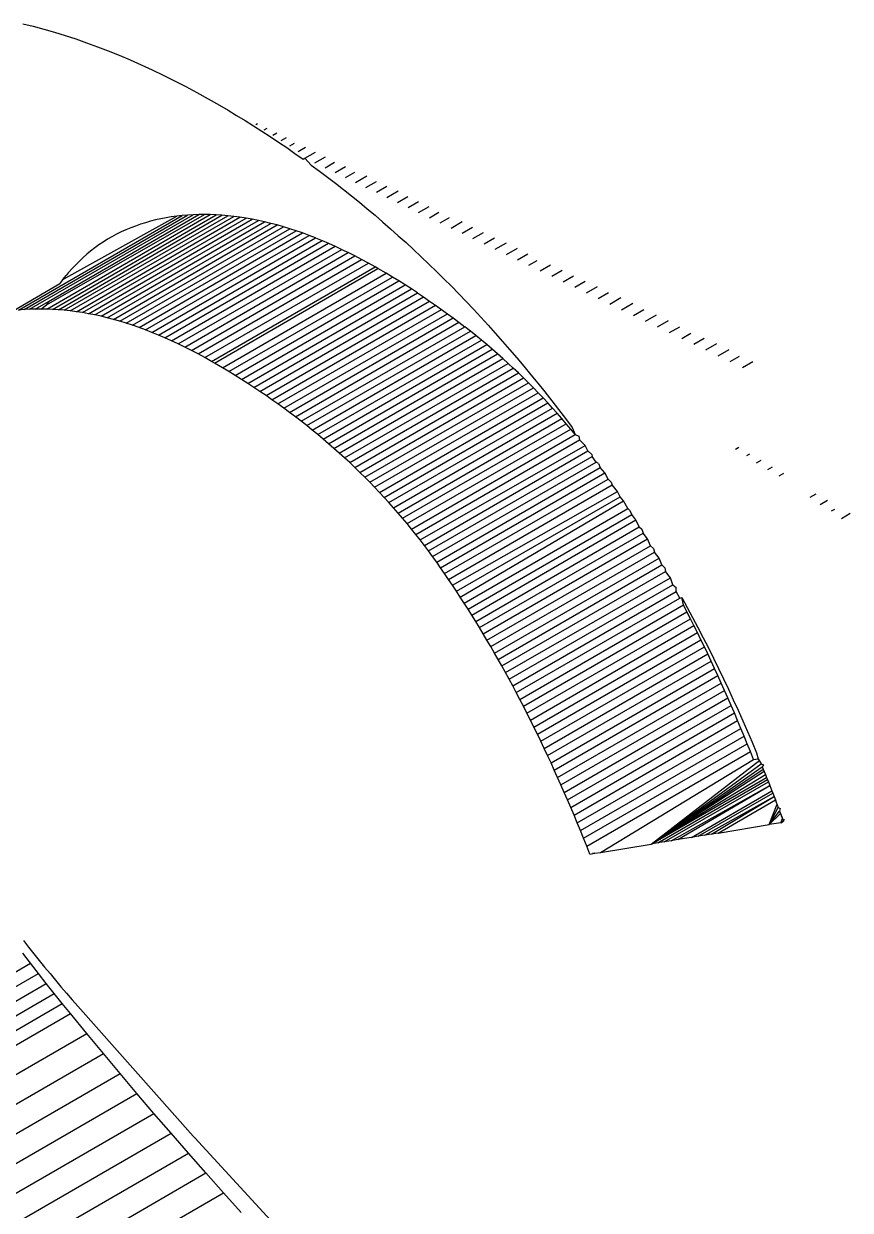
# Model space of a CAD drawing. Header units: millimetres. Extents: x 153 to 4750, y 92 to 3343.
# Drawn here: x 3421 to 3431.72, y 2753.9 to 2769.28 of the extents above; entities that cross this region are included whole.
import ezdxf

# ---------------------------------------------------------------- set-up
doc = ezdxf.new("R2010")
doc.units = ezdxf.units.MM

msp = doc.modelspace()

# ---------------------------------------------------------------- linework, layer by layer
for p, q in [((3420.987, 2769.277), (3421.123, 2769.243)), ((3421.123, 2769.243), (3421.26, 2769.206)), ((3421.26, 2769.206), (3421.397, 2769.167)), ((3421.397, 2769.167), (3421.536, 2769.124)), ((3421.536, 2769.124), (3421.674, 2769.079)), ((3421.674, 2769.079), (3421.814, 2769.031)), ((3421.814, 2769.031), (3421.954, 2768.979)), ((3421.954, 2768.979), (3422.095, 2768.925)), ((3422.095, 2768.925), (3422.236, 2768.868)), ((3422.236, 2768.868), (3422.378, 2768.807)), ((3422.378, 2768.807), (3422.521, 2768.744)), ((3422.521, 2768.744), (3422.664, 2768.678)), ((3422.664, 2768.678), (3422.809, 2768.609)), ((3422.809, 2768.609), (3422.953, 2768.537)), ((3422.953, 2768.537), (3423.099, 2768.462)), ((3423.099, 2768.462), (3423.245, 2768.384)), ((3423.245, 2768.384), (3423.392, 2768.303)), ((3423.392, 2768.303), (3423.539, 2768.22)), ((3423.539, 2768.22), (3423.649, 2768.155)), ((3423.649, 2768.155), (3423.759, 2768.089)), ((3423.759, 2768.089), (3423.869, 2768.022)), ((3423.869, 2768.022), (3423.978, 2767.954)), ((3424.007, 2767.971), (3424.03, 2767.984)), ((3423.978, 2767.954), (3424.087, 2767.885)), ((3424.087, 2767.885), (3424.195, 2767.815)), ((3424.118, 2767.903), (3424.155, 2767.925)), ((3424.195, 2767.815), (3424.302, 2767.743)), ((3424.229, 2767.834), (3424.281, 2767.864)), ((3424.339, 2767.764), (3424.407, 2767.804)), ((3424.302, 2767.743), (3424.409, 2767.671)), ((3424.409, 2767.671), (3424.516, 2767.597)), ((3424.449, 2767.693), (3424.511, 2767.729)), ((3424.558, 2767.621), (3424.652, 2767.675)), ((3424.516, 2767.597), (3424.622, 2767.522)), ((3424.622, 2767.522), (3424.645, 2767.535)), ((3424.645, 2767.535), (3424.781, 2767.613)), ((3424.645, 2767.535), (3424.728, 2767.445)), ((3424.775, 2767.473), (3424.911, 2767.551)), ((3424.728, 2767.445), (3424.833, 2767.368)), ((3424.833, 2767.368), (3424.937, 2767.289)), ((3424.906, 2767.41), (3425.029, 2767.481)), ((3425.037, 2767.347), (3425.173, 2767.426)), ((3425.17, 2767.284), (3425.293, 2767.355)), ((3424.937, 2767.289), (3425.041, 2767.21)), ((3425.041, 2767.21), (3425.145, 2767.129)), ((3425.303, 2767.22), (3425.449, 2767.305)), ((3425.437, 2767.156), (3425.572, 2767.234)), ((3425.145, 2767.129), (3425.248, 2767.047)), ((3425.248, 2767.047), (3425.351, 2766.964)), ((3425.572, 2767.092), (3425.707, 2767.17)), ((3425.708, 2767.027), (3425.854, 2767.111)), ((3425.845, 2766.961), (3425.98, 2767.039)), ((3425.351, 2766.964), (3425.453, 2766.879)), ((3425.982, 2766.896), (3426.117, 2766.973)), ((3426.12, 2766.829), (3426.255, 2766.907)), ((3420.932, 2765.566), (3423.053, 2766.791)), ((3421.003, 2765.572), (3423.124, 2766.797)), ((3421.075, 2765.576), (3423.197, 2766.801)), ((3421.295, 2765.634), (3423.343, 2766.804)), ((3421.297, 2765.578), (3423.418, 2766.803)), ((3421.32, 2765.678), (3423.27, 2766.803)), ((3421.372, 2765.575), (3423.493, 2766.8)), ((3421.448, 2765.57), (3423.57, 2766.795)), ((3421.508, 2765.962), (3422.983, 2766.783)), ((3421.525, 2765.564), (3423.647, 2766.788)), ((3421.603, 2765.555), (3423.725, 2766.78)), ((3421.682, 2765.545), (3423.803, 2766.77)), ((3421.761, 2765.533), (3423.883, 2766.758)), ((3421.841, 2765.519), (3423.962, 2766.744)), ((3421.921, 2765.503), (3424.043, 2766.728)), ((3422.709, 2766.734), (3422.643, 2766.717)), ((3422.776, 2766.749), (3422.709, 2766.734)), ((3422.844, 2766.762), (3422.776, 2766.749)), ((3422.913, 2766.773), (3422.844, 2766.762)), ((3422.983, 2766.783), (3422.913, 2766.773)), ((3423.053, 2766.791), (3422.983, 2766.783)), ((3423.124, 2766.797), (3423.053, 2766.791)), ((3423.197, 2766.801), (3423.124, 2766.797)), ((3423.27, 2766.803), (3423.197, 2766.801)), ((3423.343, 2766.804), (3423.27, 2766.803)), ((3423.418, 2766.803), (3423.343, 2766.804)), ((3423.493, 2766.8), (3423.418, 2766.803)), ((3423.57, 2766.795), (3423.493, 2766.8)), ((3423.647, 2766.788), (3423.57, 2766.795)), ((3423.725, 2766.78), (3423.647, 2766.788)), ((3423.803, 2766.77), (3423.725, 2766.78)), ((3423.883, 2766.758), (3423.803, 2766.77)), ((3423.962, 2766.744), (3423.883, 2766.758)), ((3424.043, 2766.728), (3423.962, 2766.744)), ((3424.123, 2766.71), (3424.043, 2766.728)), ((3425.453, 2766.879), (3425.554, 2766.794)), ((3425.554, 2766.794), (3425.656, 2766.707)), ((3426.26, 2766.763), (3426.382, 2766.834)), ((3426.4, 2766.696), (3426.522, 2766.767)), ((3422.002, 2765.485), (3424.123, 2766.71)), ((3422.083, 2765.466), (3424.204, 2766.69)), ((3422.164, 2765.444), (3424.286, 2766.669)), ((3422.262, 2766.578), (3422.202, 2766.548)), ((3422.246, 2765.421), (3424.367, 2766.646)), ((3422.323, 2766.605), (3422.262, 2766.578)), ((3422.386, 2766.631), (3422.323, 2766.605)), ((3422.328, 2765.396), (3424.45, 2766.621)), ((3422.449, 2766.655), (3422.386, 2766.631)), ((3422.411, 2765.369), (3424.532, 2766.594)), ((3422.512, 2766.678), (3422.449, 2766.655)), ((3422.577, 2766.698), (3422.512, 2766.678)), ((3422.643, 2766.717), (3422.577, 2766.698)), ((3424.204, 2766.69), (3424.123, 2766.71)), ((3424.286, 2766.669), (3424.204, 2766.69)), ((3424.367, 2766.646), (3424.286, 2766.669)), ((3424.45, 2766.621), (3424.367, 2766.646)), ((3424.532, 2766.594), (3424.45, 2766.621)), ((3424.615, 2766.565), (3424.532, 2766.594)), ((3425.656, 2766.707), (3425.756, 2766.619)), ((3425.756, 2766.619), (3425.856, 2766.53)), ((3426.54, 2766.629), (3426.686, 2766.713)), ((3426.682, 2766.561), (3426.816, 2766.639)), ((3422.029, 2766.448), (3421.974, 2766.411)), ((3422.085, 2766.483), (3422.029, 2766.448)), ((3422.143, 2766.516), (3422.085, 2766.483)), ((3422.202, 2766.548), (3422.143, 2766.516)), ((3422.494, 2765.34), (3424.615, 2766.565)), ((3422.577, 2765.31), (3424.699, 2766.534)), ((3422.661, 2765.277), (3424.782, 2766.502)), ((3422.745, 2765.243), (3424.867, 2766.468)), ((3422.83, 2765.207), (3424.951, 2766.431)), ((3424.699, 2766.534), (3424.615, 2766.565)), ((3424.782, 2766.502), (3424.699, 2766.534)), ((3424.782, 2766.502), (3424.867, 2766.468)), ((3424.867, 2766.468), (3424.951, 2766.431)), ((3424.951, 2766.431), (3425.037, 2766.393)), ((3425.856, 2766.53), (3425.956, 2766.44)), ((3425.956, 2766.44), (3426.055, 2766.349)), ((3426.824, 2766.493), (3426.959, 2766.57)), ((3426.968, 2766.424), (3427.102, 2766.502)), ((3427.112, 2766.355), (3427.257, 2766.439)), ((3421.816, 2766.289), (3421.766, 2766.244)), ((3421.867, 2766.331), (3421.816, 2766.289)), ((3421.92, 2766.372), (3421.867, 2766.331)), ((3421.974, 2766.411), (3421.92, 2766.372)), ((3422.915, 2765.169), (3425.037, 2766.393)), ((3423.001, 2765.129), (3425.122, 2766.353)), ((3423.087, 2765.087), (3425.208, 2766.312)), ((3423.173, 2765.043), (3425.294, 2766.268)), ((3425.037, 2766.393), (3425.122, 2766.353)), ((3425.122, 2766.353), (3425.208, 2766.312)), ((3425.294, 2766.268), (3425.208, 2766.312)), ((3425.381, 2766.223), (3425.294, 2766.268)), ((3426.055, 2766.349), (3426.154, 2766.256)), ((3427.257, 2766.286), (3427.402, 2766.37)), ((3427.403, 2766.216), (3427.536, 2766.294)), ((3421.577, 2766.048), (3421.635, 2766.113)), ((3421.669, 2766.15), (3421.635, 2766.113)), ((3421.669, 2766.15), (3421.725, 2766.206)), ((3421.766, 2766.244), (3421.725, 2766.206)), ((3423.26, 2764.998), (3425.381, 2766.223)), ((3423.347, 2764.95), (3425.468, 2766.175)), ((3423.435, 2764.901), (3425.556, 2766.126)), ((3425.468, 2766.175), (3425.381, 2766.223)), ((3425.556, 2766.126), (3425.468, 2766.175)), ((3425.592, 2766.105), (3425.556, 2766.126)), ((3426.154, 2766.256), (3426.252, 2766.162)), ((3426.252, 2766.162), (3426.35, 2766.068)), ((3427.549, 2766.146), (3427.658, 2766.209)), ((3427.697, 2766.076), (3427.83, 2766.153)), ((3421.508, 2765.962), (3421.49, 2765.939)), ((3421.508, 2765.962), (3421.549, 2766.014)), ((3421.577, 2766.048), (3421.549, 2766.014)), ((3423.471, 2764.88), (3425.592, 2766.105)), ((3423.576, 2764.819), (3425.697, 2766.044)), ((3423.659, 2764.769), (3425.78, 2765.994)), ((3425.697, 2766.044), (3425.592, 2766.105)), ((3425.78, 2765.994), (3425.697, 2766.044)), ((3425.862, 2765.943), (3425.78, 2765.994)), ((3426.35, 2766.068), (3426.447, 2765.972)), ((3426.447, 2765.972), (3426.544, 2765.874)), ((3427.845, 2766.005), (3427.979, 2766.082)), ((3427.994, 2765.934), (3428.128, 2766.011)), ((3420.861, 2765.558), (3421.468, 2765.909)), ((3421.49, 2765.939), (3421.468, 2765.909)), ((3423.741, 2764.719), (3425.862, 2765.943)), ((3423.822, 2764.668), (3425.944, 2765.893)), ((3423.903, 2764.616), (3426.025, 2765.841)), ((3425.944, 2765.893), (3425.862, 2765.943)), ((3426.025, 2765.841), (3425.944, 2765.893)), ((3426.104, 2765.789), (3426.025, 2765.841)), ((3426.544, 2765.874), (3426.64, 2765.776)), ((3428.144, 2765.862), (3428.277, 2765.939)), ((3428.295, 2765.79), (3428.439, 2765.873)), ((3421.148, 2765.579), (3421.32, 2765.678)), ((3421.32, 2765.678), (3421.295, 2765.634)), ((3423.983, 2764.564), (3426.104, 2765.789)), ((3424.062, 2764.511), (3426.184, 2765.736)), ((3424.141, 2764.458), (3426.262, 2765.683)), ((3426.104, 2765.789), (3426.184, 2765.736)), ((3426.184, 2765.736), (3426.262, 2765.683)), ((3426.262, 2765.683), (3426.34, 2765.629)), ((3426.64, 2765.776), (3426.735, 2765.677)), ((3426.735, 2765.677), (3426.831, 2765.576)), ((3428.447, 2765.717), (3428.58, 2765.794)), ((3428.599, 2765.644), (3428.743, 2765.727)), ((3428.752, 2765.571), (3428.896, 2765.654)), ((3421.003, 2765.572), (3420.932, 2765.566)), ((3421.075, 2765.576), (3421.003, 2765.572)), ((3421.148, 2765.579), (3421.075, 2765.576)), ((3421.222, 2765.579), (3421.148, 2765.579)), ((3421.222, 2765.579), (3421.295, 2765.634)), ((3421.297, 2765.578), (3421.222, 2765.579)), ((3421.372, 2765.575), (3421.297, 2765.578)), ((3421.448, 2765.57), (3421.372, 2765.575)), ((3421.525, 2765.564), (3421.448, 2765.57)), ((3421.603, 2765.555), (3421.525, 2765.564)), ((3421.682, 2765.545), (3421.603, 2765.555)), ((3421.761, 2765.533), (3421.682, 2765.545)), ((3421.841, 2765.519), (3421.761, 2765.533)), ((3421.921, 2765.503), (3421.841, 2765.519)), ((3422.002, 2765.485), (3421.921, 2765.503)), ((3424.218, 2764.404), (3426.34, 2765.629)), ((3424.295, 2764.35), (3426.417, 2765.574)), ((3424.371, 2764.295), (3426.493, 2765.519)), ((3426.34, 2765.629), (3426.417, 2765.574)), ((3426.417, 2765.574), (3426.493, 2765.519)), ((3426.493, 2765.519), (3426.568, 2765.464)), ((3426.831, 2765.576), (3426.925, 2765.474)), ((3428.906, 2765.497), (3429.039, 2765.574)), ((3429.061, 2765.423), (3429.205, 2765.506)), ((3422.083, 2765.466), (3422.002, 2765.485)), ((3422.164, 2765.444), (3422.083, 2765.466)), ((3422.246, 2765.421), (3422.164, 2765.444)), ((3422.328, 2765.396), (3422.246, 2765.421)), ((3422.411, 2765.369), (3422.328, 2765.396)), ((3422.494, 2765.34), (3422.411, 2765.369)), ((3424.447, 2764.239), (3426.568, 2765.464)), ((3424.521, 2764.183), (3426.643, 2765.408)), ((3424.595, 2764.126), (3426.717, 2765.351)), ((3426.568, 2765.464), (3426.643, 2765.408)), ((3426.643, 2765.408), (3426.717, 2765.351)), ((3426.79, 2765.293), (3426.717, 2765.351)), ((3426.925, 2765.474), (3427.02, 2765.371)), ((3427.02, 2765.371), (3427.113, 2765.267)), ((3429.217, 2765.349), (3429.361, 2765.432)), ((3429.374, 2765.274), (3429.506, 2765.351)), ((3422.577, 2765.31), (3422.494, 2765.34)), ((3422.661, 2765.277), (3422.577, 2765.31)), ((3422.745, 2765.243), (3422.661, 2765.277)), ((3422.83, 2765.207), (3422.745, 2765.243)), ((3422.915, 2765.169), (3422.83, 2765.207)), ((3424.668, 2764.069), (3426.79, 2765.293)), ((3424.741, 2764.011), (3426.862, 2765.235)), ((3426.862, 2765.235), (3426.79, 2765.293)), ((3426.934, 2765.177), (3426.862, 2765.235)), ((3427.113, 2765.267), (3427.206, 2765.161)), ((3429.531, 2765.199), (3429.651, 2765.269)), ((3429.688, 2765.124), (3429.82, 2765.2)), ((3423.001, 2765.129), (3422.915, 2765.169)), ((3423.087, 2765.087), (3423.001, 2765.129)), ((3423.173, 2765.043), (3423.087, 2765.087)), ((3423.26, 2764.998), (3423.173, 2765.043)), ((3424.812, 2763.952), (3426.934, 2765.177)), ((3424.883, 2763.893), (3427.004, 2765.118)), ((3424.953, 2763.833), (3427.074, 2765.058)), ((3427.004, 2765.118), (3426.934, 2765.177)), ((3427.074, 2765.058), (3427.004, 2765.118)), ((3427.144, 2764.998), (3427.074, 2765.058)), ((3427.206, 2765.161), (3427.299, 2765.055)), ((3427.299, 2765.055), (3427.391, 2764.947)), ((3429.845, 2765.049), (3429.988, 2765.131)), ((3430.003, 2764.973), (3430.146, 2765.056)), ((3423.347, 2764.95), (3423.26, 2764.998)), ((3423.435, 2764.901), (3423.347, 2764.95)), ((3423.471, 2764.88), (3423.435, 2764.901)), ((3425.022, 2763.773), (3427.144, 2764.998)), ((3425.091, 2763.712), (3427.212, 2764.937)), ((3427.212, 2764.937), (3427.144, 2764.998)), ((3427.28, 2764.875), (3427.212, 2764.937)), ((3427.391, 2764.947), (3427.483, 2764.838)), ((3430.161, 2764.898), (3430.281, 2764.967)), ((3430.319, 2764.822), (3430.451, 2764.898)), ((3423.576, 2764.819), (3423.471, 2764.88)), ((3423.659, 2764.769), (3423.576, 2764.819)), ((3423.741, 2764.719), (3423.659, 2764.769)), ((3425.159, 2763.651), (3427.28, 2764.875)), ((3425.226, 2763.589), (3427.347, 2764.813)), ((3425.292, 2763.526), (3427.413, 2764.751)), ((3427.347, 2764.813), (3427.28, 2764.875)), ((3427.413, 2764.751), (3427.347, 2764.813)), ((3427.479, 2764.688), (3427.413, 2764.751)), ((3427.483, 2764.838), (3427.574, 2764.728)), ((3427.574, 2764.728), (3427.665, 2764.617)), ((3423.822, 2764.668), (3423.741, 2764.719)), ((3423.903, 2764.616), (3423.822, 2764.668)), ((3423.983, 2764.564), (3423.903, 2764.616)), ((3425.357, 2763.463), (3427.479, 2764.688)), ((3425.422, 2763.399), (3427.543, 2764.624)), ((3427.543, 2764.624), (3427.479, 2764.688)), ((3427.607, 2764.559), (3427.543, 2764.624)), ((3427.665, 2764.617), (3427.755, 2764.505)), ((3424.062, 2764.511), (3423.983, 2764.564)), ((3424.141, 2764.458), (3424.062, 2764.511)), ((3424.218, 2764.404), (3424.141, 2764.458)), ((3425.486, 2763.335), (3427.607, 2764.559)), ((3425.549, 2763.27), (3427.67, 2764.494)), ((3425.612, 2763.204), (3427.733, 2764.429)), ((3427.67, 2764.494), (3427.607, 2764.559)), ((3427.733, 2764.429), (3427.67, 2764.494)), ((3427.795, 2764.363), (3427.733, 2764.429)), ((3427.755, 2764.505), (3427.845, 2764.391)), ((3424.295, 2764.35), (3424.218, 2764.404)), ((3424.371, 2764.295), (3424.295, 2764.35)), ((3424.447, 2764.239), (3424.371, 2764.295)), ((3425.673, 2763.138), (3427.795, 2764.363)), ((3425.734, 2763.071), (3427.855, 2764.296)), ((3427.855, 2764.296), (3427.795, 2764.363)), ((3427.845, 2764.391), (3427.934, 2764.277)), ((3427.916, 2764.229), (3427.855, 2764.296)), ((3427.934, 2764.277), (3428.022, 2764.162)), ((3424.521, 2764.183), (3424.447, 2764.239)), ((3424.595, 2764.126), (3424.521, 2764.183)), ((3424.668, 2764.069), (3424.595, 2764.126)), ((3425.794, 2763.004), (3427.916, 2764.229)), ((3425.854, 2762.936), (3427.975, 2764.161)), ((3427.975, 2764.161), (3427.916, 2764.229)), ((3428.034, 2764.092), (3427.975, 2764.161)), ((3428.022, 2764.162), (3428.109, 2764.046)), ((3424.741, 2764.011), (3424.668, 2764.069)), ((3424.812, 2763.952), (3424.741, 2764.011)), ((3425.912, 2762.868), (3428.034, 2764.092)), ((3425.97, 2762.799), (3428.091, 2764.023)), ((3428.091, 2764.023), (3428.034, 2764.092)), ((3428.148, 2763.954), (3428.091, 2764.023)), ((3428.109, 2764.046), (3428.148, 2763.954)), ((3424.883, 2763.893), (3424.812, 2763.952)), ((3424.953, 2763.833), (3424.883, 2763.893)), ((3425.022, 2763.773), (3424.953, 2763.833)), ((3426.027, 2762.729), (3428.148, 2763.954)), ((3426.083, 2762.659), (3428.205, 2763.884)), ((3426.139, 2762.588), (3428.281, 2763.813)), ((3428.148, 2763.954), (3428.196, 2763.93)), ((3428.196, 2763.93), (3428.205, 2763.884)), ((3428.281, 2763.813), (3428.205, 2763.884)), ((3428.315, 2763.742), (3428.281, 2763.813)), ((3425.091, 2763.712), (3425.022, 2763.773)), ((3425.159, 2763.651), (3425.091, 2763.712)), ((3426.194, 2762.517), (3428.315, 2763.742)), ((3426.248, 2762.445), (3428.369, 2763.67)), ((3428.315, 2763.742), (3428.366, 2763.695)), ((3428.366, 2763.695), (3428.369, 2763.67)), ((3428.422, 2763.597), (3428.369, 2763.67)), ((3430.229, 2763.765), (3430.271, 2763.79)), ((3430.375, 2763.682), (3430.416, 2763.705)), ((3425.226, 2763.589), (3425.159, 2763.651)), ((3425.292, 2763.526), (3425.226, 2763.589)), ((3425.357, 2763.463), (3425.292, 2763.526)), ((3426.301, 2762.372), (3428.422, 2763.597)), ((3426.354, 2762.299), (3428.475, 2763.524)), ((3428.45, 2763.576), (3428.422, 2763.597)), ((3428.45, 2763.576), (3428.475, 2763.524)), ((3428.533, 2763.457), (3428.475, 2763.524)), ((3430.5, 2763.585), (3430.561, 2763.621)), ((3430.647, 2763.502), (3430.707, 2763.536)), ((3425.422, 2763.399), (3425.357, 2763.463)), ((3425.486, 2763.335), (3425.422, 2763.399)), ((3426.405, 2762.225), (3428.533, 2763.457)), ((3426.457, 2762.151), (3428.578, 2763.376)), ((3428.578, 2763.376), (3428.533, 2763.457)), ((3428.578, 2763.376), (3428.615, 2763.337)), ((3430.794, 2763.418), (3430.853, 2763.452)), ((3425.549, 2763.27), (3425.486, 2763.335)), ((3425.612, 2763.204), (3425.549, 2763.27)), ((3425.673, 2763.138), (3425.612, 2763.204)), ((3426.508, 2762.076), (3428.63, 2763.301)), ((3426.559, 2762), (3428.696, 2763.216)), ((3428.615, 2763.337), (3428.63, 2763.301)), ((3428.696, 2763.216), (3428.63, 2763.301)), ((3428.731, 2763.148), (3428.696, 2763.216)), ((3425.734, 2763.071), (3425.673, 2763.138)), ((3425.794, 2763.004), (3425.734, 2763.071)), ((3426.61, 2761.924), (3428.731, 2763.148)), ((3426.66, 2761.847), (3428.776, 2763.095)), ((3428.776, 2763.095), (3428.731, 2763.148)), ((3428.832, 2762.994), (3428.776, 2763.095)), ((3431.196, 2763.142), (3431.275, 2763.187)), ((3431.324, 2763.046), (3431.422, 2763.102)), ((3425.854, 2762.936), (3425.794, 2763.004)), ((3425.912, 2762.868), (3425.854, 2762.936)), ((3426.711, 2761.769), (3428.832, 2762.994)), ((3426.761, 2761.69), (3428.882, 2762.915)), ((3428.832, 2762.994), (3428.855, 2762.973)), ((3428.855, 2762.973), (3428.882, 2762.915)), ((3428.934, 2762.85), (3428.882, 2762.915)), ((3431.475, 2762.963), (3431.516, 2762.987)), ((3431.603, 2762.867), (3431.716, 2762.933)), ((3425.97, 2762.799), (3425.912, 2762.868)), ((3426.027, 2762.729), (3425.97, 2762.799)), ((3426.81, 2761.611), (3428.934, 2762.85)), ((3426.86, 2761.531), (3428.981, 2762.756)), ((3428.981, 2762.756), (3428.934, 2762.85)), ((3428.981, 2762.756), (3429.012, 2762.726)), ((3426.083, 2762.659), (3426.027, 2762.729)), ((3426.139, 2762.588), (3426.083, 2762.659)), ((3426.194, 2762.517), (3426.139, 2762.588)), ((3426.909, 2761.451), (3429.03, 2762.676)), ((3426.958, 2761.37), (3429.089, 2762.602)), ((3429.012, 2762.726), (3429.03, 2762.676)), ((3429.089, 2762.602), (3429.03, 2762.676)), ((3429.128, 2762.513), (3429.089, 2762.602)), ((3426.248, 2762.445), (3426.194, 2762.517)), ((3426.301, 2762.372), (3426.248, 2762.445)), ((3427.006, 2761.288), (3429.128, 2762.513)), ((3427.055, 2761.205), (3429.176, 2762.43)), ((3429.128, 2762.513), (3429.165, 2762.477)), ((3429.165, 2762.477), (3429.176, 2762.43)), ((3429.24, 2762.351), (3429.176, 2762.43)), ((3426.354, 2762.299), (3426.301, 2762.372)), ((3426.405, 2762.225), (3426.354, 2762.299)), ((3427.103, 2761.122), (3429.24, 2762.351)), ((3429.272, 2762.263), (3429.24, 2762.351)), ((3426.457, 2762.151), (3426.405, 2762.225)), ((3426.508, 2762.076), (3426.457, 2762.151)), ((3427.151, 2761.038), (3429.272, 2762.263)), ((3427.198, 2760.954), (3429.319, 2762.178)), ((3429.272, 2762.263), (3429.314, 2762.225)), ((3429.314, 2762.225), (3429.319, 2762.178)), ((3429.387, 2762.098), (3429.319, 2762.178)), ((3426.559, 2762), (3426.508, 2762.076)), ((3426.61, 2761.924), (3426.559, 2762)), ((3427.245, 2760.868), (3429.387, 2762.098)), ((3427.292, 2760.782), (3429.414, 2762.007)), ((3429.414, 2762.007), (3429.387, 2762.098)), ((3429.414, 2762.007), (3429.46, 2761.97)), ((3429.46, 2761.921), (3429.46, 2761.97)), ((3426.66, 2761.847), (3426.61, 2761.924)), ((3426.711, 2761.769), (3426.66, 2761.847)), ((3427.339, 2760.696), (3429.46, 2761.921)), ((3427.386, 2760.609), (3429.507, 2761.833)), ((3429.507, 2761.833), (3429.46, 2761.921)), ((3429.507, 2761.833), (3429.531, 2761.841)), ((3429.531, 2761.841), (3429.602, 2761.712)), ((3429.553, 2761.745), (3429.531, 2761.841)), ((3426.761, 2761.69), (3426.711, 2761.769)), ((3426.81, 2761.611), (3426.761, 2761.69)), ((3427.432, 2760.521), (3429.553, 2761.745)), ((3427.478, 2760.432), (3429.599, 2761.657)), ((3429.599, 2761.657), (3429.553, 2761.745)), ((3429.645, 2761.567), (3429.599, 2761.657)), ((3429.602, 2761.712), (3429.672, 2761.582)), ((3426.86, 2761.531), (3426.81, 2761.611)), ((3426.909, 2761.451), (3426.86, 2761.531)), ((3427.523, 2760.343), (3429.645, 2761.567)), ((3429.69, 2761.477), (3429.645, 2761.567)), ((3429.672, 2761.582), (3429.741, 2761.451)), ((3426.958, 2761.37), (3426.909, 2761.451)), ((3427.006, 2761.288), (3426.958, 2761.37)), ((3427.569, 2760.253), (3429.69, 2761.477)), ((3427.614, 2760.162), (3429.735, 2761.387)), ((3429.735, 2761.387), (3429.69, 2761.477)), ((3429.78, 2761.295), (3429.735, 2761.387)), ((3429.741, 2761.451), (3429.809, 2761.32)), ((3427.055, 2761.205), (3427.006, 2761.288)), ((3427.103, 2761.122), (3427.055, 2761.205)), ((3427.659, 2760.071), (3429.78, 2761.295)), ((3427.703, 2759.979), (3429.825, 2761.203)), ((3429.825, 2761.203), (3429.78, 2761.295)), ((3429.809, 2761.32), (3429.877, 2761.188)), ((3429.869, 2761.111), (3429.825, 2761.203)), ((3427.151, 2761.038), (3427.103, 2761.122)), ((3427.198, 2760.954), (3427.151, 2761.038)), ((3427.748, 2759.886), (3429.869, 2761.111)), ((3429.913, 2761.017), (3429.869, 2761.111)), ((3429.877, 2761.188), (3429.943, 2761.055)), ((3429.943, 2761.055), (3430.009, 2760.921)), ((3427.245, 2760.868), (3427.198, 2760.954)), ((3427.792, 2759.793), (3429.913, 2761.017)), ((3427.836, 2759.699), (3429.957, 2760.923)), ((3429.957, 2760.923), (3429.913, 2761.017)), ((3430, 2760.829), (3429.957, 2760.923)), ((3430.009, 2760.921), (3430.073, 2760.787)), ((3427.292, 2760.782), (3427.245, 2760.868)), ((3427.339, 2760.696), (3427.292, 2760.782)), ((3427.879, 2759.604), (3430, 2760.829)), ((3427.922, 2759.508), (3430.044, 2760.733)), ((3430.044, 2760.733), (3430, 2760.829)), ((3430.087, 2760.637), (3430.044, 2760.733)), ((3430.073, 2760.787), (3430.137, 2760.652)), ((3427.386, 2760.609), (3427.339, 2760.696)), ((3427.432, 2760.521), (3427.386, 2760.609)), ((3427.965, 2759.412), (3430.087, 2760.637)), ((3430.129, 2760.54), (3430.087, 2760.637)), ((3430.137, 2760.652), (3430.2, 2760.516)), ((3427.478, 2760.432), (3427.432, 2760.521)), ((3427.523, 2760.343), (3427.478, 2760.432)), ((3428.008, 2759.316), (3430.129, 2760.54)), ((3428.051, 2759.218), (3430.172, 2760.443)), ((3430.172, 2760.443), (3430.129, 2760.54)), ((3430.214, 2760.345), (3430.172, 2760.443)), ((3430.2, 2760.516), (3430.262, 2760.38)), ((3427.569, 2760.253), (3427.523, 2760.343)), ((3428.093, 2759.12), (3430.214, 2760.345)), ((3430.256, 2760.246), (3430.214, 2760.345)), ((3430.262, 2760.38), (3430.324, 2760.243)), ((3427.614, 2760.162), (3427.569, 2760.253)), ((3427.659, 2760.071), (3427.614, 2760.162)), ((3428.135, 2759.021), (3430.256, 2760.246)), ((3428.176, 2758.922), (3430.298, 2760.146)), ((3430.298, 2760.146), (3430.256, 2760.246)), ((3430.339, 2760.046), (3430.298, 2760.146)), ((3430.324, 2760.243), (3430.384, 2760.105)), ((3427.703, 2759.979), (3427.659, 2760.071)), ((3427.748, 2759.886), (3427.703, 2759.979)), ((3428.218, 2758.822), (3430.339, 2760.046)), ((3430.38, 2759.945), (3430.339, 2760.046)), ((3430.384, 2760.105), (3430.444, 2759.966)), ((3430.444, 2759.966), (3430.502, 2759.827)), ((3427.792, 2759.793), (3427.748, 2759.886)), ((3428.259, 2758.721), (3430.38, 2759.945)), ((3428.3, 2758.619), (3430.421, 2759.844)), ((3430.421, 2759.844), (3430.38, 2759.945)), ((3430.462, 2759.742), (3430.421, 2759.844)), ((3430.502, 2759.827), (3430.524, 2759.752)), ((3427.836, 2759.699), (3427.792, 2759.793)), ((3427.879, 2759.604), (3427.836, 2759.699)), ((3428.476, 2758.539), (3430.462, 2759.742)), ((3429.136, 2758.647), (3430.542, 2759.732)), ((3429.136, 2758.647), (3430.56, 2759.687)), ((3430.462, 2759.742), (3430.524, 2759.752)), ((3430.524, 2759.752), (3430.56, 2759.687)), ((3430.56, 2759.687), (3430.59, 2759.671)), ((3430.59, 2759.671), (3430.575, 2759.649)), ((3427.922, 2759.508), (3427.879, 2759.604)), ((3427.965, 2759.412), (3427.922, 2759.508)), ((3429.136, 2758.647), (3430.575, 2759.649)), ((3429.136, 2758.647), (3430.589, 2759.615)), ((3429.136, 2758.647), (3430.599, 2759.59)), ((3429.136, 2758.647), (3430.617, 2759.546)), ((3429.136, 2758.647), (3430.631, 2759.511)), ((3430.575, 2759.649), (3430.589, 2759.615)), ((3430.589, 2759.615), (3430.617, 2759.546)), ((3430.617, 2759.546), (3430.631, 2759.511)), ((3430.631, 2759.511), (3430.642, 2759.482)), ((3428.008, 2759.316), (3427.965, 2759.412)), ((3429.219, 2758.661), (3430.642, 2759.482)), ((3429.305, 2758.675), (3430.654, 2759.454)), ((3429.392, 2758.689), (3430.673, 2759.405)), ((3429.479, 2758.704), (3430.673, 2759.405)), ((3430.642, 2759.482), (3430.654, 2759.454)), ((3430.654, 2759.454), (3430.673, 2759.405)), ((3430.673, 2759.405), (3430.7, 2759.335)), ((3428.051, 2759.218), (3428.008, 2759.316)), ((3428.093, 2759.12), (3428.051, 2759.218)), ((3429.656, 2758.732), (3430.7, 2759.335)), ((3429.744, 2758.747), (3430.712, 2759.306)), ((3429.831, 2758.761), (3430.728, 2759.263)), ((3429.918, 2758.775), (3430.728, 2759.263)), ((3430.003, 2758.789), (3430.745, 2759.218)), ((3430.7, 2759.335), (3430.712, 2759.306)), ((3430.712, 2759.306), (3430.728, 2759.263)), ((3430.728, 2759.263), (3430.745, 2759.218)), ((3430.745, 2759.218), (3430.756, 2759.19)), ((3428.135, 2759.021), (3428.093, 2759.12)), ((3430.665, 2758.898), (3430.767, 2759.162)), ((3430.665, 2758.898), (3430.783, 2759.12)), ((3430.665, 2758.898), (3430.8, 2759.074)), ((3430.665, 2758.898), (3430.812, 2759.041)), ((3430.756, 2759.19), (3430.783, 2759.12)), ((3430.767, 2759.162), (3430.756, 2759.19)), ((3430.783, 2759.12), (3430.808, 2759.108)), ((3430.808, 2759.108), (3430.8, 2759.074)), ((3430.8, 2759.074), (3430.812, 2759.041)), ((3430.812, 2759.041), (3430.836, 2758.977)), ((3428.176, 2758.922), (3428.135, 2759.021)), ((3428.218, 2758.822), (3428.176, 2758.922)), ((3430.003, 2758.789), (3430.665, 2758.898)), ((3430.814, 2758.922), (3430.665, 2758.898)), ((3430.814, 2758.922), (3430.836, 2758.977)), ((3430.814, 2758.922), (3430.865, 2758.963)), ((3430.814, 2758.922), (3430.849, 2758.941)), ((3430.836, 2758.977), (3430.823, 2759.011)), ((3430.836, 2758.977), (3430.849, 2758.941)), ((3428.259, 2758.721), (3428.218, 2758.822)), ((3429.656, 2758.732), (3429.479, 2758.704)), ((3429.744, 2758.747), (3429.656, 2758.732)), ((3429.831, 2758.761), (3429.744, 2758.747)), ((3429.918, 2758.775), (3429.831, 2758.761)), ((3430.003, 2758.789), (3429.918, 2758.775)), ((3428.3, 2758.619), (3428.259, 2758.721)), ((3428.341, 2758.517), (3428.3, 2758.619)), ((3428.476, 2758.539), (3429.136, 2758.647)), ((3429.219, 2758.661), (3429.136, 2758.647)), ((3429.305, 2758.675), (3429.219, 2758.661)), ((3429.392, 2758.689), (3429.305, 2758.675)), ((3429.479, 2758.704), (3429.392, 2758.689)), ((3428.341, 2758.517), (3428.403, 2758.527)), ((3428.403, 2758.527), (3428.376, 2758.523)), ((3428.403, 2758.527), (3428.476, 2758.539)), ((3420.995, 2757.397), (3421.063, 2757.31)), ((3421.088, 2757.102), (3420.989, 2757.233)), ((3421.063, 2757.31), (3421.131, 2757.224)), ((3421.131, 2757.224), (3421.2, 2757.138)), ((3418.967, 2755.877), (3421.088, 2757.102)), ((3421.189, 2756.971), (3421.088, 2757.102)), ((3421.2, 2757.138), (3421.269, 2757.052)), ((3421.269, 2757.052), (3421.34, 2756.967)), ((3419.068, 2755.746), (3421.189, 2756.971)), ((3421.291, 2756.84), (3421.189, 2756.971)), ((3421.34, 2756.967), (3421.411, 2756.882)), ((3419.17, 2755.615), (3421.291, 2756.84)), ((3421.394, 2756.71), (3421.291, 2756.84)), ((3421.411, 2756.882), (3421.482, 2756.797)), ((3421.482, 2756.797), (3421.554, 2756.713)), ((3419.273, 2755.485), (3421.394, 2756.71)), ((3419.377, 2755.355), (3421.499, 2756.58)), ((3421.499, 2756.58), (3421.394, 2756.71)), ((3421.604, 2756.45), (3421.499, 2756.58)), ((3421.554, 2756.713), (3421.627, 2756.629)), ((3421.627, 2756.629), (3421.701, 2756.546)), ((3419.483, 2755.225), (3421.604, 2756.45)), ((3421.817, 2756.19), (3421.604, 2756.45)), ((3421.701, 2756.546), (3423.196, 2754.863)), ((3419.696, 2754.965), (3421.817, 2756.19)), ((3422.032, 2755.931), (3421.817, 2756.19)), ((3419.91, 2754.706), (3422.032, 2755.931)), ((3422.248, 2755.672), (3422.032, 2755.931)), ((3420.127, 2754.447), (3422.248, 2755.672)), ((3422.467, 2755.414), (3422.248, 2755.672)), ((3420.345, 2754.189), (3422.467, 2755.414)), ((3422.687, 2755.156), (3422.467, 2755.414)), ((3420.566, 2753.931), (3422.687, 2755.156)), ((3422.91, 2754.898), (3422.687, 2755.156)), ((3420.789, 2753.673), (3422.91, 2754.898)), ((3423.134, 2754.641), (3422.91, 2754.898)), ((3423.196, 2754.863), (3423.218, 2754.839)), ((3425.067, 2752.832), (3423.218, 2754.839)), ((3421.013, 2753.416), (3423.134, 2754.641)), ((3423.361, 2754.384), (3423.134, 2754.641)), ((3421.24, 2753.159), (3423.361, 2754.384)), ((3423.589, 2754.127), (3423.361, 2754.384)), ((3421.468, 2752.902), (3423.589, 2754.127)), ((3423.82, 2753.871), (3423.589, 2754.127))]:
    msp.add_line(p, q)

doc.saveas('drawing.dxf')
